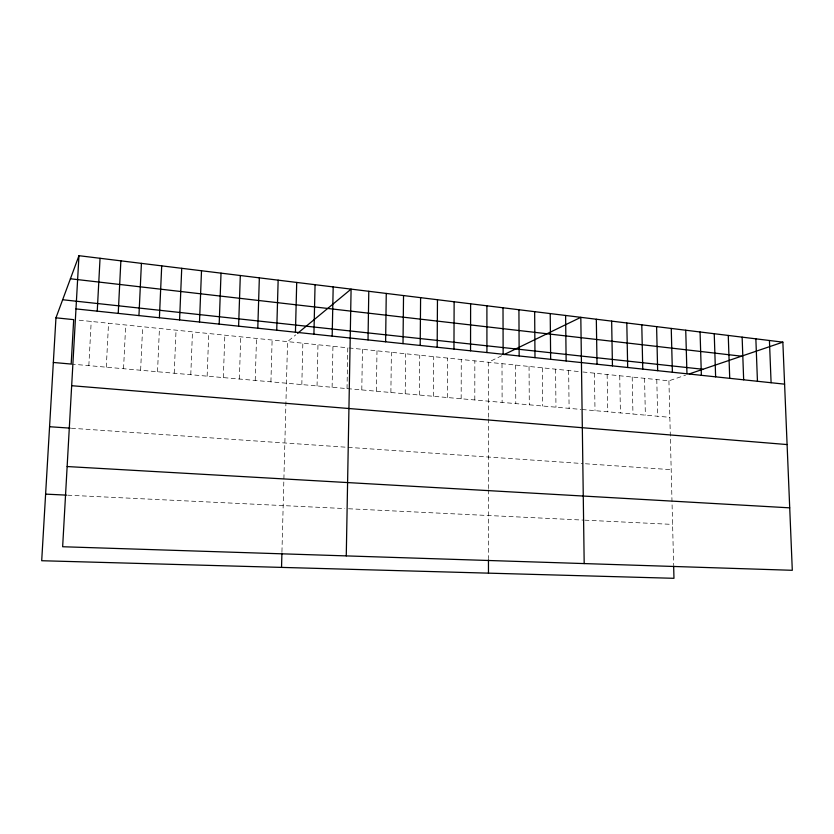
<?xml version="1.0" encoding="UTF-8"?>
<svg xmlns="http://www.w3.org/2000/svg" width="834" height="834" viewBox="0 0 834 834"><rect width="100%" height="100%" fill="white"/><g stroke="black" fill="none" stroke-linecap="round" stroke-linejoin="round"><path stroke-width="0.63" stroke-dasharray="4.17 3.13" d="M474.807 399.966L474.838 360.882M461.16 398.756L461.265 359.485M447.378 397.526L447.556 358.078M433.461 396.286L433.722 356.65M419.408 395.035L419.742 355.211M405.22 393.773L405.637 353.762M390.885 392.501L391.386 352.302M376.405 391.219L376.989 350.822M361.789 389.916L362.456 349.321M347.027 388.602L347.778 347.82L77.437 320.027M332.109 387.268L332.954 346.287M317.045 385.933L317.973 344.755M301.825 384.578L302.846 343.191M281.944 551.847L287.563 341.627L295.726 334.872M270.914 381.826L272.124 340.032M255.214 380.429L256.518 338.437M239.358 379.022L240.755 336.811M223.335 377.594L224.836 335.174M207.145 376.155L208.74 333.517M190.778 374.695L192.477 331.849M174.233 373.225L176.047 330.16M157.522 371.745L159.44 328.45M140.623 370.233L142.656 326.73M123.547 368.722L125.694 324.979M106.283 367.179L108.545 323.217M88.831 365.626L91.208 321.434M501.661 355.764L488.286 362.258L488.338 417.594M582.883 371.985L668.92 380.825L685.548 375.185M67.669 495.188L344.817 508.573M348.57 508.761L583.623 520.114M584.811 520.166L672.59 524.409M71.401 428.238L582.851 463.568M585.447 463.756L671.193 469.678M71.182 364.062L580.933 409.411M582.111 409.515L669.848 417.323M348.998 347.945L579.015 371.589M668.92 380.825L673.622 564.754M656.785 379.585L657.661 416.239M644.546 378.323L645.37 415.144M632.193 377.051L632.954 414.039M619.725 375.769L620.423 412.924M607.131 374.476L607.778 411.798M594.423 373.173L595.007 410.662M568.652 370.525L569.101 408.358M555.58 369.181L555.965 407.19M542.381 367.825L542.694 406.012M529.048 366.449L529.298 404.813M515.6 365.063L515.777 403.614M502.005 363.666L502.12 402.395M488.338 418.866L488.401 488.599M488.401 489.829L488.463 558.655"/><path stroke-width="1.25" d="M470.543 350.812L470.616 303.805M453.957 349.05L454.134 301.772M437.172 347.267L437.464 299.729M420.19 345.464L420.597 297.655M403.01 343.639L403.531 295.559M385.621 341.794L386.257 293.443M368.023 339.928L368.784 291.295M346.266 555.892L351.093 289.117L297.592 333.329M332.172 336.112L333.183 286.917M313.918 334.173L315.064 284.696M295.444 332.213L296.716 282.445M281.538 567.391L281.913 553.14M276.732 330.233L278.149 280.161M257.789 328.221L259.343 277.847M238.607 326.177L240.307 275.512M219.186 324.113L221.02 273.145M199.503 322.028L201.505 270.748M179.581 319.912L181.729 268.319M159.398 317.764L161.702 265.858M138.944 315.596L141.415 263.367M118.23 313.396L120.867 260.844M97.244 311.165L100.049 258.29M78.959 255.694L62.644 546.739L792.3 570.3L782.855 342.148L78.959 255.694L55.961 317.817L41.7 560.729L673.966 578.306L673.653 565.984M503.976 354.638L580.818 317.337L584.186 563.586M689.228 373.934L782.855 342.148M45.609 494.124L66.386 495.125M67.147 466.54L789.715 507.843M49.571 426.727L70.129 428.144M71.672 385.704L787.098 444.564M53.345 362.467L71.182 364.062L73.684 319.641L55.961 317.817M75.977 308.903L784.596 384.161M62.654 299.74L702.947 369.274M70.41 278.775L741.509 356.191M769.428 340.501L771.096 382.733M755.854 338.833L757.449 381.284M742.135 337.155L743.657 379.814M728.259 335.445L729.719 378.334M714.238 333.725L715.624 376.843M700.07 331.984L701.373 375.331M685.736 330.222L686.966 373.799M671.245 328.44L672.392 372.245M656.598 326.647L657.661 370.682M641.784 324.822L642.753 369.097M626.803 322.987L627.689 367.502M611.645 321.121L612.448 365.886M596.32 319.245L597.029 364.249M565.608 315.471L566.13 360.966M550.221 313.584L550.649 359.318M534.657 311.666L534.99 357.661M518.925 309.737L519.155 355.972M503.006 307.777L503.142 354.273M488.463 559.864L488.474 573.146M486.9 305.797L486.931 352.553"/></g></svg>
